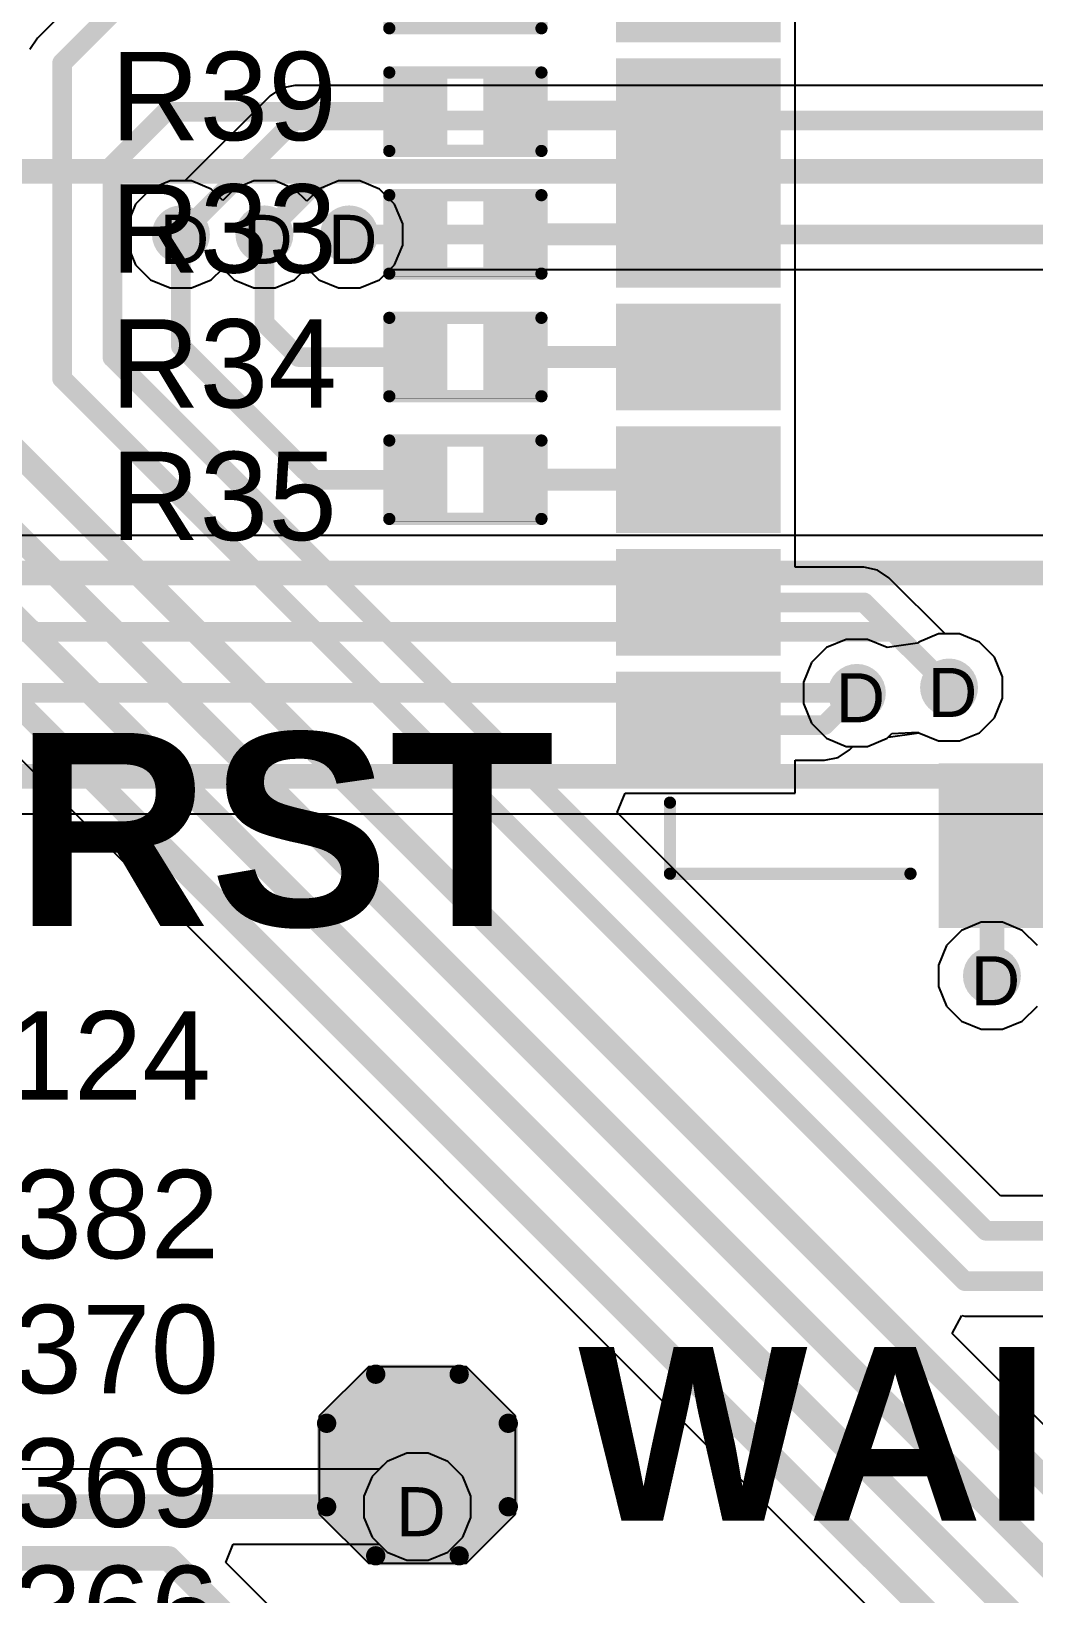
# Model space of a CAD drawing. Header units: inches. Extents: x -11 to 5428, y 0 to 5423.
# Drawn here: x 212.83 to 223.2, y 40.27 to 56.45 of the extents above; entities that cross this region are included whole.
import ezdxf

# ---------------------------------------------------------------- set-up
doc = ezdxf.new("R2010")
doc.units = ezdxf.units.IN
for name, color, linetype in [('Bottom Layer', 5, 'Continuous'), ('Dimension', 6, 'Continuous'), ('Drill Drawing', 1, 'Continuous'), ('GND', 16, 'Continuous'), ('PWR', 76, 'Continuous'), ('Top Layer', 1, 'Continuous'), ('Top Overlay', 2, 'Continuous'), ('Top Paste', 8, 'Continuous'), ('Top Solder', 216, 'Continuous'), ('Via Holes', 16, 'Continuous')]:
    doc.layers.add(name, color=color, linetype=linetype)
doc.styles.add('Arial', font='', dxfattribs={"height": 0.2})
doc.styles.add('Arial_Bold', font='', dxfattribs={"height": 0.2})
doc.styles.get('Arial').set_extended_font_data('Arial')
doc.styles.get('Arial_Bold').set_extended_font_data('Arial', bold=True)

# ---------------------------------------------------------------- blocks, each defined once
blk = doc.blocks.new('T__________362')
at = {"layer": 'Top Layer'}
blk.add_hatch(color=1, dxfattribs=at).paths.add_polyline_path([(0.381, 0.762), (-0.381, 0.762), (-0.762, 0.381), (-0.762, -0.381), (-0.381, -0.762), (0.381, -0.762), (0.762, -0.381), (0.762, 0.381)])
at = {"layer": 'Top Paste'}
blk.add_hatch(color=8, dxfattribs=at).paths.add_polyline_path([(0.381, 0.762), (-0.381, 0.762), (-0.762, 0.381), (-0.762, -0.381), (-0.381, -0.762), (0.381, -0.762), (0.762, -0.381), (0.762, 0.381)])
at = {"layer": 'Top Solder'}
blk.add_hatch(color=216, dxfattribs=at).paths.add_polyline_path([(0.432, 0.864), (-0.432, 0.864), (-0.864, 0.432), (-0.864, -0.432), (-0.432, -0.864), (0.432, -0.864), (0.864, -0.432), (0.864, 0.432)])
at = {"layer": 'Top Overlay'}
for points in [[(-0.94, 0.432, 0.2, 0.2, 0), (-0.432, 0.94, 0.2, 0.2, 0)], [(0.432, 0.94, 0.2, 0.2, 0), (-0.432, 0.94, 0.2, 0.2, 0)], [(0.94, 0.432, 0.2, 0.2, 0), (0.432, 0.94, 0.2, 0.2, 0)], [(-0.94, -0.432, 0.2, 0.2, 0), (-0.94, 0.432, 0.2, 0.2, 0)], [(0.94, -0.432, 0.2, 0.2, 0), (0.94, 0.432, 0.2, 0.2, 0)], [(-0.432, -0.94, 0.2, 0.2, 0), (-0.94, -0.432, 0.2, 0.2, 0)], [(0.432, -0.94, 0.2, 0.2, 0), (0.94, -0.432, 0.2, 0.2, 0)], [(0.432, -0.94, 0.2, 0.2, 0), (-0.432, -0.94, 0.2, 0.2, 0)]]:
    blk.add_lwpolyline(points, format="xyseb", dxfattribs=at)
for points in [[(-0.482, 0.94, 0.1, 0.1, 1), (-0.382, 0.94, 0.1, 0.1, 1)], [(-0.482, 0.94, 0.1, 0.1, 1), (-0.382, 0.94, 0.1, 0.1, 1)], [(0.382, 0.94, 0.1, 0.1, 1), (0.482, 0.94, 0.1, 0.1, 1)], [(0.382, 0.94, 0.1, 0.1, 1), (0.482, 0.94, 0.1, 0.1, 1)], [(-0.99, 0.432, 0.1, 0.1, 1), (-0.89, 0.432, 0.1, 0.1, 1)], [(-0.99, 0.432, 0.1, 0.1, 1), (-0.89, 0.432, 0.1, 0.1, 1)], [(0.89, 0.432, 0.1, 0.1, 1), (0.99, 0.432, 0.1, 0.1, 1)], [(0.89, 0.432, 0.1, 0.1, 1), (0.99, 0.432, 0.1, 0.1, 1)], [(-0.99, -0.432, 0.1, 0.1, 1), (-0.89, -0.432, 0.1, 0.1, 1)], [(-0.99, -0.432, 0.1, 0.1, 1), (-0.89, -0.432, 0.1, 0.1, 1)], [(0.89, -0.432, 0.1, 0.1, 1), (0.99, -0.432, 0.1, 0.1, 1)], [(0.89, -0.432, 0.1, 0.1, 1), (0.99, -0.432, 0.1, 0.1, 1)], [(-0.482, -0.94, 0.1, 0.1, 1), (-0.382, -0.94, 0.1, 0.1, 1)], [(-0.482, -0.94, 0.1, 0.1, 1), (-0.382, -0.94, 0.1, 0.1, 1)], [(0.382, -0.94, 0.1, 0.1, 1), (0.482, -0.94, 0.1, 0.1, 1)], [(0.382, -0.94, 0.1, 0.1, 1), (0.482, -0.94, 0.1, 0.1, 1)]]:
    blk.add_lwpolyline(points, format="xyseb", close=True, dxfattribs=at)
blk = doc.blocks.new('R___0402_618')
at = {"layer": 'Top Layer'}
for points in [[(-0.699, -0.317), (-0.699, 0.318), (-0.241, 0.318), (-0.241, -0.317)], [(0.241, -0.317), (0.241, 0.318), (0.698, 0.318), (0.698, -0.317)]]:
    blk.add_hatch(color=1, dxfattribs=at).paths.add_polyline_path(points)
at = {"layer": 'Top Paste'}
for points in [[(-0.699, -0.317), (-0.699, 0.318), (-0.241, 0.318), (-0.241, -0.317)], [(0.241, -0.317), (0.241, 0.318), (0.698, 0.318), (0.698, -0.317)]]:
    blk.add_hatch(color=8, dxfattribs=at).paths.add_polyline_path(points)
at = {"layer": 'Top Solder'}
for points in [[(-0.754, -0.372), (-0.754, 0.373), (-0.186, 0.373), (-0.186, -0.372)], [(0.186, -0.372), (0.186, 0.373), (0.753, 0.373), (0.753, -0.372)]]:
    blk.add_hatch(color=216, dxfattribs=at).paths.add_polyline_path(points)
at = {"layer": 'Top Overlay'}
for points in [[(-0.787, -0.406, 0.127, 0.127, 0), (-0.787, 0.406, 0.127, 0.127, 0)], [(-0.787, 0.406, 0.127, 0.127, 0), (0.787, 0.406, 0.127, 0.127, 0)], [(0.787, -0.406, 0.127, 0.127, 0), (0.787, 0.406, 0.127, 0.127, 0)], [(-0.787, -0.406, 0.127, 0.127, 0), (0.787, -0.406, 0.127, 0.127, 0)], [(-0.813, -0.432, 0.00323, 0.00323, 0), (0.813, -0.432, 0.00323, 0.00323, 0)]]:
    blk.add_lwpolyline(points, format="xyseb", dxfattribs=at)
for points in [[(-0.819, 0.406, 0.0635, 0.0635, 1), (-0.756, 0.406, 0.0635, 0.0635, 1)], [(-0.819, 0.406, 0.0635, 0.0635, 1), (-0.756, 0.406, 0.0635, 0.0635, 1)], [(0.756, 0.406, 0.0635, 0.0635, 1), (0.819, 0.406, 0.0635, 0.0635, 1)], [(0.756, 0.406, 0.0635, 0.0635, 1), (0.819, 0.406, 0.0635, 0.0635, 1)], [(-0.819, -0.406, 0.0635, 0.0635, 1), (-0.756, -0.406, 0.0635, 0.0635, 1)], [(-0.819, -0.406, 0.0635, 0.0635, 1), (-0.756, -0.406, 0.0635, 0.0635, 1)], [(-0.814, -0.432, 0.00161, 0.00161, 1), (-0.812, -0.432, 0.00161, 0.00161, 1)], [(0.756, -0.406, 0.0635, 0.0635, 1), (0.819, -0.406, 0.0635, 0.0635, 1)], [(0.756, -0.406, 0.0635, 0.0635, 1), (0.819, -0.406, 0.0635, 0.0635, 1)], [(0.812, -0.432, 0.00161, 0.00161, 1), (0.814, -0.432, 0.00161, 0.00161, 1)]]:
    blk.add_lwpolyline(points, format="xyseb", close=True, dxfattribs=at)
blk = doc.blocks.new('R___0402_619')
at = {"layer": 'Top Layer'}
for points in [[(-0.699, -0.317), (-0.699, 0.318), (-0.241, 0.318), (-0.241, -0.317)], [(0.241, -0.317), (0.241, 0.318), (0.698, 0.318), (0.698, -0.317)]]:
    blk.add_hatch(color=1, dxfattribs=at).paths.add_polyline_path(points)
at = {"layer": 'Top Paste'}
for points in [[(-0.699, -0.317), (-0.699, 0.318), (-0.241, 0.318), (-0.241, -0.317)], [(0.241, -0.317), (0.241, 0.318), (0.698, 0.318), (0.698, -0.317)]]:
    blk.add_hatch(color=8, dxfattribs=at).paths.add_polyline_path(points)
at = {"layer": 'Top Solder'}
for points in [[(-0.754, -0.372), (-0.754, 0.373), (-0.186, 0.373), (-0.186, -0.372)], [(0.186, -0.372), (0.186, 0.373), (0.753, 0.373), (0.753, -0.372)]]:
    blk.add_hatch(color=216, dxfattribs=at).paths.add_polyline_path(points)
at = {"layer": 'Top Overlay'}
for points in [[(-0.787, -0.406, 0.127, 0.127, 0), (-0.787, 0.406, 0.127, 0.127, 0)], [(-0.787, 0.406, 0.127, 0.127, 0), (0.787, 0.406, 0.127, 0.127, 0)], [(0.787, -0.406, 0.127, 0.127, 0), (0.787, 0.406, 0.127, 0.127, 0)], [(-0.787, -0.406, 0.127, 0.127, 0), (0.787, -0.406, 0.127, 0.127, 0)], [(-0.813, -0.432, 0.00323, 0.00323, 0), (0.813, -0.432, 0.00323, 0.00323, 0)]]:
    blk.add_lwpolyline(points, format="xyseb", dxfattribs=at)
for points in [[(-0.819, 0.406, 0.0635, 0.0635, 1), (-0.756, 0.406, 0.0635, 0.0635, 1)], [(-0.819, 0.406, 0.0635, 0.0635, 1), (-0.756, 0.406, 0.0635, 0.0635, 1)], [(0.756, 0.406, 0.0635, 0.0635, 1), (0.819, 0.406, 0.0635, 0.0635, 1)], [(0.756, 0.406, 0.0635, 0.0635, 1), (0.819, 0.406, 0.0635, 0.0635, 1)], [(-0.819, -0.406, 0.0635, 0.0635, 1), (-0.756, -0.406, 0.0635, 0.0635, 1)], [(-0.819, -0.406, 0.0635, 0.0635, 1), (-0.756, -0.406, 0.0635, 0.0635, 1)], [(-0.814, -0.432, 0.00161, 0.00161, 1), (-0.812, -0.432, 0.00161, 0.00161, 1)], [(0.756, -0.406, 0.0635, 0.0635, 1), (0.819, -0.406, 0.0635, 0.0635, 1)], [(0.756, -0.406, 0.0635, 0.0635, 1), (0.819, -0.406, 0.0635, 0.0635, 1)], [(0.812, -0.432, 0.00161, 0.00161, 1), (0.814, -0.432, 0.00161, 0.00161, 1)]]:
    blk.add_lwpolyline(points, format="xyseb", close=True, dxfattribs=at)
blk = doc.blocks.new('R___0402_620')
at = {"layer": 'Top Layer'}
for points in [[(-0.699, -0.317), (-0.699, 0.318), (-0.241, 0.318), (-0.241, -0.317)], [(0.241, -0.317), (0.241, 0.318), (0.698, 0.318), (0.698, -0.317)]]:
    blk.add_hatch(color=1, dxfattribs=at).paths.add_polyline_path(points)
at = {"layer": 'Top Paste'}
for points in [[(-0.699, -0.317), (-0.699, 0.318), (-0.241, 0.318), (-0.241, -0.317)], [(0.241, -0.317), (0.241, 0.318), (0.698, 0.318), (0.698, -0.317)]]:
    blk.add_hatch(color=8, dxfattribs=at).paths.add_polyline_path(points)
at = {"layer": 'Top Solder'}
for points in [[(-0.754, -0.372), (-0.754, 0.373), (-0.186, 0.373), (-0.186, -0.372)], [(0.186, -0.372), (0.186, 0.373), (0.753, 0.373), (0.753, -0.372)]]:
    blk.add_hatch(color=216, dxfattribs=at).paths.add_polyline_path(points)
at = {"layer": 'Top Overlay'}
for points in [[(-0.787, -0.406, 0.127, 0.127, 0), (-0.787, 0.406, 0.127, 0.127, 0)], [(-0.787, 0.406, 0.127, 0.127, 0), (0.787, 0.406, 0.127, 0.127, 0)], [(0.787, -0.406, 0.127, 0.127, 0), (0.787, 0.406, 0.127, 0.127, 0)], [(-0.787, -0.406, 0.127, 0.127, 0), (0.787, -0.406, 0.127, 0.127, 0)], [(-0.813, -0.432, 0.00323, 0.00323, 0), (0.813, -0.432, 0.00323, 0.00323, 0)]]:
    blk.add_lwpolyline(points, format="xyseb", dxfattribs=at)
for points in [[(-0.819, 0.406, 0.0635, 0.0635, 1), (-0.756, 0.406, 0.0635, 0.0635, 1)], [(-0.819, 0.406, 0.0635, 0.0635, 1), (-0.756, 0.406, 0.0635, 0.0635, 1)], [(0.756, 0.406, 0.0635, 0.0635, 1), (0.819, 0.406, 0.0635, 0.0635, 1)], [(0.756, 0.406, 0.0635, 0.0635, 1), (0.819, 0.406, 0.0635, 0.0635, 1)], [(-0.819, -0.406, 0.0635, 0.0635, 1), (-0.756, -0.406, 0.0635, 0.0635, 1)], [(-0.819, -0.406, 0.0635, 0.0635, 1), (-0.756, -0.406, 0.0635, 0.0635, 1)], [(-0.814, -0.432, 0.00161, 0.00161, 1), (-0.812, -0.432, 0.00161, 0.00161, 1)], [(0.756, -0.406, 0.0635, 0.0635, 1), (0.819, -0.406, 0.0635, 0.0635, 1)], [(0.756, -0.406, 0.0635, 0.0635, 1), (0.819, -0.406, 0.0635, 0.0635, 1)], [(0.812, -0.432, 0.00161, 0.00161, 1), (0.814, -0.432, 0.00161, 0.00161, 1)]]:
    blk.add_lwpolyline(points, format="xyseb", close=True, dxfattribs=at)
blk = doc.blocks.new('ESP32_WROOM_32UE_N16_640')
at = {"layer": 'Top Layer'}
for points in [[(-9.5, 0.44), (-8, 0.44), (-8, -0.46), (-9.5, -0.46)], [(-9.5, -0.83), (-8, -0.83), (-8, -1.73), (-9.5, -1.73)], [(-9.5, -2.1), (-8, -2.1), (-8, -3), (-9.5, -3)], [(-9.5, -3.37), (-8, -3.37), (-8, -4.27), (-9.5, -4.27)], [(-9.5, -4.64), (-8, -4.64), (-8, -5.54), (-9.5, -5.54)], [(-9.5, -5.91), (-8, -5.91), (-8, -6.81), (-9.5, -6.81)], [(-9.5, -7.18), (-8, -7.18), (-8, -8.08), (-9.5, -8.08)], [(-6.16, -9.63), (-6.16, -8.13), (-5.26, -8.13), (-5.26, -9.63)]]:
    blk.add_hatch(color=1, dxfattribs=at).paths.add_polyline_path(points)
at = {"layer": 'Top Paste'}
for points in [[(-9.5, 0.44), (-8, 0.44), (-8, -0.46), (-9.5, -0.46)], [(-9.5, -0.83), (-8, -0.83), (-8, -1.73), (-9.5, -1.73)], [(-9.5, -2.1), (-8, -2.1), (-8, -3), (-9.5, -3)], [(-9.5, -3.37), (-8, -3.37), (-8, -4.27), (-9.5, -4.27)], [(-9.5, -4.64), (-8, -4.64), (-8, -5.54), (-9.5, -5.54)], [(-9.5, -5.91), (-8, -5.91), (-8, -6.81), (-9.5, -6.81)], [(-9.5, -7.18), (-8, -7.18), (-8, -8.08), (-9.5, -8.08)], [(-6.16, -9.63), (-6.16, -8.13), (-5.26, -8.13), (-5.26, -9.63)]]:
    blk.add_hatch(color=8, dxfattribs=at).paths.add_polyline_path(points)
at = {"layer": 'Top Solder'}
for points in [[(-9.602, 0.542), (-7.898, 0.542), (-7.898, -0.562), (-9.602, -0.562)], [(-9.602, -0.728), (-7.898, -0.728), (-7.898, -1.832), (-9.602, -1.832)], [(-9.602, -1.998), (-7.898, -1.998), (-7.898, -3.102), (-9.602, -3.102)], [(-9.602, -3.268), (-7.898, -3.268), (-7.898, -4.372), (-9.602, -4.372)], [(-9.602, -4.538), (-7.898, -4.538), (-7.898, -5.642), (-9.602, -5.642)], [(-9.602, -5.808), (-7.898, -5.808), (-7.898, -6.912), (-9.602, -6.912)], [(-9.602, -7.078), (-7.898, -7.078), (-7.898, -8.182), (-9.602, -8.182)], [(-6.262, -9.732), (-6.262, -8.028), (-5.158, -8.028), (-5.158, -9.732)]]:
    blk.add_hatch(color=216, dxfattribs=at).paths.add_polyline_path(points)
at = {"layer": 'Top Overlay'}
for points in [[(-9.042, -9.169, 0.127, 0.127, 0), (-9.042, -8.433, 0.127, 0.127, 0)], [(-9.042, -9.169, 0.127, 0.127, 0), (-6.553, -9.169, 0.127, 0.127, 0)]]:
    blk.add_lwpolyline(points, format="xyseb", dxfattribs=at)
for points in [[(-9.074, -8.433, 0.0635, 0.0635, 1), (-9.011, -8.433, 0.0635, 0.0635, 1)], [(-9.074, -9.169, 0.0635, 0.0635, 1), (-9.011, -9.169, 0.0635, 0.0635, 1)], [(-9.074, -9.169, 0.0635, 0.0635, 1), (-9.011, -9.169, 0.0635, 0.0635, 1)], [(-6.585, -9.169, 0.0635, 0.0635, 1), (-6.521, -9.169, 0.0635, 0.0635, 1)]]:
    blk.add_lwpolyline(points, format="xyseb", close=True, dxfattribs=at)
blk = doc.blocks.new('R___0402_738')
at = {"layer": 'Top Layer'}
for points in [[(-0.698, -0.318), (-0.698, 0.317), (-0.241, 0.317), (-0.241, -0.318)], [(0.241, -0.318), (0.241, 0.317), (0.699, 0.317), (0.699, -0.318)]]:
    blk.add_hatch(color=1, dxfattribs=at).paths.add_polyline_path(points)
at = {"layer": 'Top Paste'}
for points in [[(-0.698, -0.318), (-0.698, 0.317), (-0.241, 0.317), (-0.241, -0.318)], [(0.241, -0.318), (0.241, 0.317), (0.699, 0.317), (0.699, -0.318)]]:
    blk.add_hatch(color=8, dxfattribs=at).paths.add_polyline_path(points)
at = {"layer": 'Top Solder'}
for points in [[(-0.753, -0.373), (-0.753, 0.372), (-0.186, 0.372), (-0.186, -0.373)], [(0.186, -0.373), (0.186, 0.372), (0.754, 0.372), (0.754, -0.373)]]:
    blk.add_hatch(color=216, dxfattribs=at).paths.add_polyline_path(points)
at = {"layer": 'Top Overlay'}
for points in [[(0.787, 0.406, 0.127, 0.127, 0), (-0.787, 0.406, 0.127, 0.127, 0)], [(-0.787, 0.406, 0.127, 0.127, 0), (-0.787, -0.406, 0.127, 0.127, 0)], [(0.787, 0.406, 0.127, 0.127, 0), (0.787, -0.406, 0.127, 0.127, 0)], [(0.787, -0.406, 0.127, 0.127, 0), (-0.787, -0.406, 0.127, 0.127, 0)], [(0.813, -0.432, 0.00323, 0.00323, 0), (-0.813, -0.432, 0.00323, 0.00323, 0)]]:
    blk.add_lwpolyline(points, format="xyseb", dxfattribs=at)
for points in [[(-0.819, 0.406, 0.0635, 0.0635, 1), (-0.756, 0.406, 0.0635, 0.0635, 1)], [(-0.819, 0.406, 0.0635, 0.0635, 1), (-0.756, 0.406, 0.0635, 0.0635, 1)], [(0.756, 0.406, 0.0635, 0.0635, 1), (0.819, 0.406, 0.0635, 0.0635, 1)], [(0.756, 0.406, 0.0635, 0.0635, 1), (0.819, 0.406, 0.0635, 0.0635, 1)], [(-0.819, -0.406, 0.0635, 0.0635, 1), (-0.756, -0.406, 0.0635, 0.0635, 1)], [(-0.819, -0.406, 0.0635, 0.0635, 1), (-0.756, -0.406, 0.0635, 0.0635, 1)], [(-0.814, -0.432, 0.00161, 0.00161, 1), (-0.812, -0.432, 0.00161, 0.00161, 1)], [(0.756, -0.406, 0.0635, 0.0635, 1), (0.819, -0.406, 0.0635, 0.0635, 1)], [(0.756, -0.406, 0.0635, 0.0635, 1), (0.819, -0.406, 0.0635, 0.0635, 1)], [(0.812, -0.432, 0.00161, 0.00161, 1), (0.814, -0.432, 0.00161, 0.00161, 1)]]:
    blk.add_lwpolyline(points, format="xyseb", close=True, dxfattribs=at)
blk = doc.blocks.new('R___0402_739')
at = {"layer": 'Top Layer'}
for points in [[(-0.698, -0.318), (-0.698, 0.317), (-0.241, 0.317), (-0.241, -0.318)], [(0.241, -0.318), (0.241, 0.317), (0.699, 0.317), (0.699, -0.318)]]:
    blk.add_hatch(color=1, dxfattribs=at).paths.add_polyline_path(points)
at = {"layer": 'Top Paste'}
for points in [[(-0.698, -0.318), (-0.698, 0.317), (-0.241, 0.317), (-0.241, -0.318)], [(0.241, -0.318), (0.241, 0.317), (0.699, 0.317), (0.699, -0.318)]]:
    blk.add_hatch(color=8, dxfattribs=at).paths.add_polyline_path(points)
at = {"layer": 'Top Solder'}
for points in [[(-0.753, -0.373), (-0.753, 0.372), (-0.186, 0.372), (-0.186, -0.373)], [(0.186, -0.373), (0.186, 0.372), (0.754, 0.372), (0.754, -0.373)]]:
    blk.add_hatch(color=216, dxfattribs=at).paths.add_polyline_path(points)
at = {"layer": 'Top Overlay'}
for points in [[(0.787, 0.406, 0.127, 0.127, 0), (-0.787, 0.406, 0.127, 0.127, 0)], [(-0.787, 0.406, 0.127, 0.127, 0), (-0.787, -0.406, 0.127, 0.127, 0)], [(0.787, 0.406, 0.127, 0.127, 0), (0.787, -0.406, 0.127, 0.127, 0)], [(0.787, -0.406, 0.127, 0.127, 0), (-0.787, -0.406, 0.127, 0.127, 0)], [(0.813, -0.432, 0.00323, 0.00323, 0), (-0.813, -0.432, 0.00323, 0.00323, 0)]]:
    blk.add_lwpolyline(points, format="xyseb", dxfattribs=at)
for points in [[(-0.819, 0.406, 0.0635, 0.0635, 1), (-0.756, 0.406, 0.0635, 0.0635, 1)], [(-0.819, 0.406, 0.0635, 0.0635, 1), (-0.756, 0.406, 0.0635, 0.0635, 1)], [(0.756, 0.406, 0.0635, 0.0635, 1), (0.819, 0.406, 0.0635, 0.0635, 1)], [(0.756, 0.406, 0.0635, 0.0635, 1), (0.819, 0.406, 0.0635, 0.0635, 1)], [(-0.819, -0.406, 0.0635, 0.0635, 1), (-0.756, -0.406, 0.0635, 0.0635, 1)], [(-0.819, -0.406, 0.0635, 0.0635, 1), (-0.756, -0.406, 0.0635, 0.0635, 1)], [(-0.814, -0.432, 0.00161, 0.00161, 1), (-0.812, -0.432, 0.00161, 0.00161, 1)], [(0.756, -0.406, 0.0635, 0.0635, 1), (0.819, -0.406, 0.0635, 0.0635, 1)], [(0.756, -0.406, 0.0635, 0.0635, 1), (0.819, -0.406, 0.0635, 0.0635, 1)], [(0.812, -0.432, 0.00161, 0.00161, 1), (0.814, -0.432, 0.00161, 0.00161, 1)]]:
    blk.add_lwpolyline(points, format="xyseb", close=True, dxfattribs=at)

msp = doc.modelspace()

# ---------------------------------------------------------------- hatches: boundary and pattern name
at = {"layer": 'Bottom Layer'}
h = msp.add_hatch(color=5, dxfattribs=at)
edge = h.paths.add_edge_path()
edge.add_arc((214.376, 54.348), 0.3, 0, 360)
h = msp.add_hatch(color=5, dxfattribs=at)
edge = h.paths.add_edge_path()
edge.add_arc((215.24, 54.348), 0.3, 0, 360)
h = msp.add_hatch(color=5, dxfattribs=at)
edge = h.paths.add_edge_path()
edge.add_arc((216.117, 54.348), 0.3, 0, 360)
h = msp.add_hatch(color=5, dxfattribs=at)
edge = h.paths.add_edge_path()
edge.add_arc((221.372, 49.601), 0.3, 0, 360)
h = msp.add_hatch(color=5, dxfattribs=at)
edge = h.paths.add_edge_path()
edge.add_arc((222.326, 49.657), 0.3, 0, 360)
h = msp.add_hatch(color=5, dxfattribs=at)
edge = h.paths.add_edge_path()
edge.add_arc((222.77, 46.672), 0.3, 0, 360)
h = msp.add_hatch(color=5, dxfattribs=at)
edge = h.paths.add_edge_path()
edge.add_arc((216.824, 41.175), 0.3, 0, 360)
at = {"layer": 'GND'}
h = msp.add_hatch(color=16, dxfattribs=at)
edge = h.paths.add_edge_path()
edge.add_arc((214.376, 54.348), 0.3, 0, 360)
h = msp.add_hatch(color=16, dxfattribs=at)
edge = h.paths.add_edge_path()
edge.add_arc((215.24, 54.348), 0.3, 0, 360)
h = msp.add_hatch(color=16, dxfattribs=at)
edge = h.paths.add_edge_path()
edge.add_arc((216.117, 54.348), 0.3, 0, 360)
h = msp.add_hatch(color=16, dxfattribs=at)
edge = h.paths.add_edge_path()
edge.add_arc((221.372, 49.601), 0.3, 0, 360)
h = msp.add_hatch(color=16, dxfattribs=at)
edge = h.paths.add_edge_path()
edge.add_arc((222.326, 49.657), 0.3, 0, 360)
h = msp.add_hatch(color=16, dxfattribs=at)
edge = h.paths.add_edge_path()
edge.add_arc((222.77, 46.672), 0.3, 0, 360)
h = msp.add_hatch(color=16, dxfattribs=at)
edge = h.paths.add_edge_path()
edge.add_arc((216.824, 41.175), 0.3, 0, 360)
at = {"layer": 'PWR'}
h = msp.add_hatch(color=76, dxfattribs=at)
edge = h.paths.add_edge_path()
edge.add_arc((214.376, 54.348), 0.3, 0, 360)
h = msp.add_hatch(color=76, dxfattribs=at)
edge = h.paths.add_edge_path()
edge.add_arc((215.24, 54.348), 0.3, 0, 360)
h = msp.add_hatch(color=76, dxfattribs=at)
edge = h.paths.add_edge_path()
edge.add_arc((216.117, 54.348), 0.3, 0, 360)
h = msp.add_hatch(color=76, dxfattribs=at)
edge = h.paths.add_edge_path()
edge.add_arc((221.372, 49.601), 0.3, 0, 360)
h = msp.add_hatch(color=76, dxfattribs=at)
edge = h.paths.add_edge_path()
edge.add_arc((222.326, 49.657), 0.3, 0, 360)
h = msp.add_hatch(color=76, dxfattribs=at)
edge = h.paths.add_edge_path()
edge.add_arc((222.77, 46.672), 0.3, 0, 360)
h = msp.add_hatch(color=76, dxfattribs=at)
edge = h.paths.add_edge_path()
edge.add_arc((216.824, 41.175), 0.3, 0, 360)
at = {"layer": 'Top Layer'}
h = msp.add_hatch(color=1, dxfattribs=at)
edge = h.paths.add_edge_path()
edge.add_arc((214.376, 54.348), 0.3, 0, 360)
h = msp.add_hatch(color=1, dxfattribs=at)
edge = h.paths.add_edge_path()
edge.add_arc((215.24, 54.348), 0.3, 0, 360)
h = msp.add_hatch(color=1, dxfattribs=at)
edge = h.paths.add_edge_path()
edge.add_arc((216.117, 54.348), 0.3, 0, 360)
h = msp.add_hatch(color=1, dxfattribs=at)
edge = h.paths.add_edge_path()
edge.add_arc((221.372, 49.601), 0.3, 0, 360)
h = msp.add_hatch(color=1, dxfattribs=at)
edge = h.paths.add_edge_path()
edge.add_arc((222.326, 49.657), 0.3, 0, 360)
h = msp.add_hatch(color=1, dxfattribs=at)
edge = h.paths.add_edge_path()
edge.add_arc((222.77, 46.672), 0.3, 0, 360)
h = msp.add_hatch(color=1, dxfattribs=at)
edge = h.paths.add_edge_path()
edge.add_arc((216.824, 41.175), 0.3, 0, 360)
at = {"layer": 'Via Holes'}
h = msp.add_hatch(color=7, dxfattribs=at)
edge = h.paths.add_edge_path()
edge.add_arc((214.376, 54.348), 0.15, 0, 360)
h = msp.add_hatch(color=7, dxfattribs=at)
edge = h.paths.add_edge_path()
edge.add_arc((215.24, 54.348), 0.15, 0, 360)
h = msp.add_hatch(color=7, dxfattribs=at)
edge = h.paths.add_edge_path()
edge.add_arc((216.117, 54.348), 0.15, 0, 360)
h = msp.add_hatch(color=7, dxfattribs=at)
edge = h.paths.add_edge_path()
edge.add_arc((221.372, 49.601), 0.15, 0, 360)
h = msp.add_hatch(color=7, dxfattribs=at)
edge = h.paths.add_edge_path()
edge.add_arc((222.326, 49.657), 0.15, 0, 360)
h = msp.add_hatch(color=7, dxfattribs=at)
edge = h.paths.add_edge_path()
edge.add_arc((222.77, 46.672), 0.15, 0, 360)
h = msp.add_hatch(color=7, dxfattribs=at)
edge = h.paths.add_edge_path()
edge.add_arc((216.824, 41.175), 0.15, 0, 360)

# ---------------------------------------------------------------- linework, layer by layer
at = {"layer": 'Bottom Layer'}
for p, q in [((215.417, 55.863), (215.3, 55.784)), ((215.556, 55.891), (215.417, 55.863)), ((236.499, 55.891), (215.556, 55.891)), ((215.556, 55.891), (215.556, 55.891)), ((215.3, 55.784), (214.417, 54.902)), ((215.3, 55.784), (215.3, 55.784)), ((214.266, 54.902), (214.062, 54.818)), ((214.417, 54.902), (214.266, 54.902)), ((214.062, 54.818), (213.906, 54.662)), ((213.906, 54.662), (213.822, 54.458)), ((213.822, 54.458), (213.822, 54.238)), ((213.822, 54.238), (213.906, 54.034)), ((213.906, 54.034), (214.062, 53.878)), ((214.062, 53.878), (214.266, 53.794)), ((214.486, 53.794), (214.69, 53.878)), ((214.69, 53.878), (214.808, 53.996)), ((214.808, 53.996), (214.926, 53.878)), ((214.926, 53.878), (215.129, 53.794)), ((215.35, 53.794), (215.553, 53.878)), ((215.553, 53.878), (215.678, 54.003)), ((215.678, 54.003), (215.803, 53.878)), ((215.803, 53.878), (216.007, 53.794)), ((216.227, 53.794), (216.431, 53.878)), ((216.431, 53.878), (216.538, 53.985)), ((216.538, 53.985), (236.353, 53.985)), ((214.266, 53.794), (214.486, 53.794)), ((215.129, 53.794), (215.35, 53.794)), ((216.007, 53.794), (216.227, 53.794)), ((233.864, 51.231), (202.546, 51.231)), ((209.748, 48.349), (233.223, 48.349)), ((216.51, 41.645), (216.429, 41.564)), ((216.714, 41.729), (216.51, 41.645)), ((216.934, 41.729), (216.714, 41.729)), ((217.138, 41.645), (216.934, 41.729)), ((217.293, 41.489), (217.138, 41.645)), ((216.429, 41.564), (211.386, 41.564)), ((217.378, 41.285), (217.293, 41.489)), ((217.378, 41.065), (217.378, 41.285)), ((217.293, 40.861), (217.378, 41.065)), ((214.839, 40.599), (214.917, 40.787)), ((214.917, 40.787), (216.429, 40.787)), ((216.429, 40.787), (216.51, 40.705)), ((217.138, 40.705), (217.293, 40.861)), ((216.51, 40.705), (216.714, 40.621)), ((216.714, 40.621), (216.934, 40.621)), ((216.934, 40.621), (217.138, 40.705)), ((215.413, 40.026), (214.839, 40.599))]:
    msp.add_line(p, q, dxfattribs=at)
for points in [[(214.376, 54.348, 0.203, 0.203, 0), (215.556, 55.528, 0.203, 0.203, 0)], [(215.556, 55.528, 0.203, 0.203, 0), (236.649, 55.528, 0.203, 0.203, 0)], [(215.24, 54.348, 0.203, 0.203, 0), (215.876, 54.984, 0.203, 0.203, 0)], [(215.876, 54.984, 0.203, 0.203, 0), (236.833, 54.984, 0.203, 0.203, 0)], [(216.117, 54.348, 0.203, 0.203, 0), (236.864, 54.348, 0.203, 0.203, 0)], [(198.86, 50.843, 0.254, 0.254, 0), (234.025, 50.843, 0.254, 0.254, 0)], [(198.103, 50.234, 0.203, 0.203, 0), (221.75, 50.234, 0.203, 0.203, 0)], [(221.75, 50.234, 0.203, 0.203, 0), (222.326, 49.657, 0.203, 0.203, 0)], [(197.894, 49.601, 0.203, 0.203, 0), (221.372, 49.601, 0.203, 0.203, 0)], [(197.183, 48.738, 0.254, 0.254, 0), (233.223, 48.738, 0.254, 0.254, 0)], [(211.225, 41.175, 0.254, 0.254, 0), (216.824, 41.175, 0.254, 0.254, 0)], [(210.952, 40.64, 0.254, 0.254, 0), (214.249, 40.64, 0.254, 0.254, 0)], [(214.249, 40.64, 0.254, 0.254, 0), (215.138, 39.751, 0.254, 0.254, 0)]]:
    msp.add_lwpolyline(points, format="xyseb", dxfattribs=at)
for points in [[(215.505, 55.528, 0.102, 0.102, 1), (215.607, 55.528, 0.102, 0.102, 1)], [(215.505, 55.528, 0.102, 0.102, 1), (215.607, 55.528, 0.102, 0.102, 1)], [(215.825, 54.984, 0.102, 0.102, 1), (215.927, 54.984, 0.102, 0.102, 1)], [(215.825, 54.984, 0.102, 0.102, 1), (215.927, 54.984, 0.102, 0.102, 1)], [(214.325, 54.348, 0.102, 0.102, 1), (214.427, 54.348, 0.102, 0.102, 1)], [(215.189, 54.348, 0.102, 0.102, 1), (215.29, 54.348, 0.102, 0.102, 1)], [(216.066, 54.348, 0.102, 0.102, 1), (216.168, 54.348, 0.102, 0.102, 1)], [(221.699, 50.234, 0.102, 0.102, 1), (221.8, 50.234, 0.102, 0.102, 1)], [(221.699, 50.234, 0.102, 0.102, 1), (221.8, 50.234, 0.102, 0.102, 1)], [(221.321, 49.601, 0.102, 0.102, 1), (221.422, 49.601, 0.102, 0.102, 1)], [(222.275, 49.657, 0.102, 0.102, 1), (222.377, 49.657, 0.102, 0.102, 1)], [(216.76, 41.175, 0.127, 0.127, 1), (216.887, 41.175, 0.127, 0.127, 1)], [(214.186, 40.64, 0.127, 0.127, 1), (214.313, 40.64, 0.127, 0.127, 1)], [(214.186, 40.64, 0.127, 0.127, 1), (214.313, 40.64, 0.127, 0.127, 1)]]:
    msp.add_lwpolyline(points, format="xyseb", close=True, dxfattribs=at)
at = {"layer": 'Dimension'}
msp.add_lwpolyline([(0, 55, 0.254, 0.254, 0), (344, 55, 0.254, 0.254, 0)], format="xyseb", dxfattribs=at)
at = {"layer": 'GND'}
for p, q in [((214.266, 54.902), (214.062, 54.818)), ((214.486, 54.902), (214.266, 54.902)), ((214.69, 54.818), (214.486, 54.902)), ((215.129, 54.902), (214.926, 54.818)), ((215.35, 54.902), (215.129, 54.902)), ((215.553, 54.818), (215.35, 54.902)), ((216.007, 54.902), (215.803, 54.818)), ((216.227, 54.902), (216.007, 54.902)), ((216.431, 54.818), (216.227, 54.902)), ((214.062, 54.818), (213.906, 54.662)), ((214.808, 54.7), (214.69, 54.818)), ((214.926, 54.818), (214.808, 54.7)), ((215.678, 54.693), (215.553, 54.818)), ((215.803, 54.818), (215.678, 54.693)), ((216.587, 54.662), (216.431, 54.818)), ((213.906, 54.662), (213.822, 54.458)), ((216.671, 54.458), (216.587, 54.662)), ((213.822, 54.458), (213.822, 54.238)), ((216.671, 54.238), (216.671, 54.458)), ((213.822, 54.238), (213.906, 54.034)), ((216.587, 54.034), (216.671, 54.238)), ((213.906, 54.034), (214.062, 53.878)), ((216.431, 53.878), (216.587, 54.034)), ((214.062, 53.878), (214.266, 53.794)), ((214.486, 53.794), (214.69, 53.878)), ((214.69, 53.878), (214.808, 53.996)), ((214.808, 53.996), (214.926, 53.878)), ((214.926, 53.878), (215.129, 53.794)), ((215.35, 53.794), (215.553, 53.878)), ((215.553, 53.878), (215.678, 54.003)), ((215.678, 54.003), (215.803, 53.878)), ((215.803, 53.878), (216.007, 53.794)), ((216.227, 53.794), (216.431, 53.878)), ((214.266, 53.794), (214.486, 53.794)), ((215.129, 53.794), (215.35, 53.794)), ((216.007, 53.794), (216.227, 53.794)), ((221.261, 50.155), (221.058, 50.071)), ((221.482, 50.155), (221.261, 50.155)), ((221.685, 50.071), (221.482, 50.155)), ((222.216, 50.211), (222.012, 50.127)), ((222.436, 50.211), (222.216, 50.211)), ((222.64, 50.127), (222.436, 50.211)), ((221.058, 50.071), (220.902, 49.915)), ((222.001, 50.115), (221.685, 50.071)), ((222.012, 50.127), (222.001, 50.115)), ((222.796, 49.971), (222.64, 50.127)), ((220.902, 49.915), (220.818, 49.712)), ((222.88, 49.767), (222.796, 49.971)), ((220.818, 49.712), (220.818, 49.491)), ((222.88, 49.547), (222.88, 49.767)), ((222.796, 49.343), (222.88, 49.547)), ((220.818, 49.491), (220.902, 49.288)), ((222.64, 49.187), (222.796, 49.343)), ((220.902, 49.288), (221.058, 49.132)), ((221.697, 49.143), (222.012, 49.187)), ((222.012, 49.187), (222.216, 49.103)), ((222.436, 49.103), (222.64, 49.187)), ((221.058, 49.132), (221.261, 49.047)), ((221.261, 49.047), (221.482, 49.047)), ((221.482, 49.047), (221.685, 49.132)), ((221.685, 49.132), (221.697, 49.143)), ((222.216, 49.103), (222.436, 49.103)), ((216.51, 41.645), (216.354, 41.489)), ((216.714, 41.729), (216.51, 41.645)), ((216.934, 41.729), (216.714, 41.729)), ((217.138, 41.645), (216.934, 41.729)), ((217.293, 41.489), (217.138, 41.645)), ((216.354, 41.489), (216.27, 41.285)), ((217.378, 41.285), (217.293, 41.489)), ((216.27, 41.285), (216.27, 41.065)), ((217.378, 41.065), (217.378, 41.285)), ((216.27, 41.065), (216.354, 40.861)), ((217.293, 40.861), (217.378, 41.065)), ((216.354, 40.861), (216.51, 40.705)), ((217.138, 40.705), (217.293, 40.861)), ((216.51, 40.705), (216.714, 40.621)), ((216.714, 40.621), (216.934, 40.621)), ((216.934, 40.621), (217.138, 40.705))]:
    msp.add_line(p, q, dxfattribs=at)
at = {"layer": 'PWR'}
for p, q in [((214.266, 54.902), (214.062, 54.818)), ((214.486, 54.902), (214.266, 54.902)), ((214.69, 54.818), (214.486, 54.902)), ((215.129, 54.902), (214.926, 54.818)), ((215.35, 54.902), (215.129, 54.902)), ((215.553, 54.818), (215.35, 54.902)), ((216.007, 54.902), (215.803, 54.818)), ((216.227, 54.902), (216.007, 54.902)), ((216.431, 54.818), (216.227, 54.902)), ((214.062, 54.818), (213.906, 54.662)), ((214.808, 54.7), (214.69, 54.818)), ((214.926, 54.818), (214.808, 54.7)), ((215.678, 54.693), (215.553, 54.818)), ((215.803, 54.818), (215.678, 54.693)), ((216.587, 54.662), (216.431, 54.818)), ((213.906, 54.662), (213.822, 54.458)), ((216.671, 54.458), (216.587, 54.662)), ((213.822, 54.458), (213.822, 54.238)), ((216.671, 54.238), (216.671, 54.458)), ((213.822, 54.238), (213.906, 54.034)), ((216.587, 54.034), (216.671, 54.238)), ((213.906, 54.034), (214.062, 53.878)), ((216.431, 53.878), (216.587, 54.034)), ((214.062, 53.878), (214.266, 53.794)), ((214.486, 53.794), (214.69, 53.878)), ((214.69, 53.878), (214.808, 53.996)), ((214.808, 53.996), (214.926, 53.878)), ((214.926, 53.878), (215.129, 53.794)), ((215.35, 53.794), (215.553, 53.878)), ((215.553, 53.878), (215.678, 54.003)), ((215.678, 54.003), (215.803, 53.878)), ((215.803, 53.878), (216.007, 53.794)), ((216.227, 53.794), (216.431, 53.878)), ((214.266, 53.794), (214.486, 53.794)), ((215.129, 53.794), (215.35, 53.794)), ((216.007, 53.794), (216.227, 53.794)), ((221.261, 50.155), (221.058, 50.071)), ((221.482, 50.155), (221.261, 50.155)), ((221.685, 50.071), (221.482, 50.155)), ((222.216, 50.211), (222.012, 50.127)), ((222.436, 50.211), (222.216, 50.211)), ((222.64, 50.127), (222.436, 50.211)), ((221.058, 50.071), (220.902, 49.915)), ((222.001, 50.115), (221.685, 50.071)), ((222.012, 50.127), (222.001, 50.115)), ((222.796, 49.971), (222.64, 50.127)), ((220.902, 49.915), (220.818, 49.712)), ((222.88, 49.767), (222.796, 49.971)), ((220.818, 49.712), (220.818, 49.491)), ((222.88, 49.547), (222.88, 49.767)), ((222.796, 49.343), (222.88, 49.547)), ((220.818, 49.491), (220.902, 49.288)), ((222.64, 49.187), (222.796, 49.343)), ((220.902, 49.288), (221.058, 49.132)), ((221.697, 49.143), (222.012, 49.187)), ((222.012, 49.187), (222.216, 49.103)), ((222.436, 49.103), (222.64, 49.187)), ((221.058, 49.132), (221.261, 49.047)), ((221.261, 49.047), (221.482, 49.047)), ((221.482, 49.047), (221.685, 49.132)), ((221.685, 49.132), (221.697, 49.143)), ((222.216, 49.103), (222.436, 49.103)), ((222.456, 47.141), (222.3, 46.986)), ((222.66, 47.226), (222.456, 47.141)), ((222.88, 47.226), (222.66, 47.226)), ((223.084, 47.141), (222.88, 47.226)), ((223.24, 46.986), (223.084, 47.141)), ((222.3, 46.986), (222.216, 46.782)), ((222.216, 46.782), (222.216, 46.562)), ((222.216, 46.562), (222.3, 46.358)), ((222.3, 46.358), (222.456, 46.202)), ((223.084, 46.202), (223.24, 46.358)), ((222.456, 46.202), (222.66, 46.118)), ((222.66, 46.118), (222.88, 46.118)), ((222.88, 46.118), (223.084, 46.202)), ((216.51, 41.645), (216.354, 41.489)), ((216.714, 41.729), (216.51, 41.645)), ((216.934, 41.729), (216.714, 41.729)), ((217.138, 41.645), (216.934, 41.729)), ((217.293, 41.489), (217.138, 41.645)), ((216.354, 41.489), (216.27, 41.285)), ((217.378, 41.285), (217.293, 41.489)), ((216.27, 41.285), (216.27, 41.065)), ((217.378, 41.065), (217.378, 41.285)), ((216.27, 41.065), (216.354, 40.861)), ((217.293, 40.861), (217.378, 41.065)), ((216.354, 40.861), (216.51, 40.705)), ((217.138, 40.705), (217.293, 40.861)), ((216.51, 40.705), (216.714, 40.621)), ((216.714, 40.621), (216.934, 40.621)), ((216.934, 40.621), (217.138, 40.705))]:
    msp.add_line(p, q, dxfattribs=at)
at = {"layer": 'Top Layer'}
for p, q in [((220.734, 56.184), (220.734, 57.454)), ((213.656, 57.144), (212.89, 56.378)), ((212.89, 56.378), (212.811, 56.261)), ((220.734, 54.914), (220.734, 56.184)), ((220.734, 53.644), (220.734, 54.914)), ((220.734, 52.374), (220.734, 53.644)), ((220.734, 50.901), (220.734, 52.374)), ((221.445, 50.901), (220.734, 50.901)), ((221.584, 50.873), (221.445, 50.901)), ((221.445, 50.901), (221.445, 50.901)), ((221.702, 50.794), (221.584, 50.873)), ((222.285, 50.211), (221.702, 50.794)), ((222.436, 50.211), (222.285, 50.211)), ((222.64, 50.127), (222.436, 50.211)), ((222.796, 49.971), (222.64, 50.127)), ((211.741, 49.89), (225.691, 35.939)), ((222.88, 49.767), (222.796, 49.971)), ((222.88, 49.547), (222.88, 49.767)), ((222.796, 49.343), (222.88, 49.547)), ((222.64, 49.187), (222.796, 49.343)), ((221.685, 49.132), (221.733, 49.179)), ((221.733, 49.179), (222.006, 49.194)), ((222.006, 49.194), (222.012, 49.187)), ((222.012, 49.187), (222.216, 49.103)), ((222.436, 49.103), (222.64, 49.187)), ((221.295, 49.012), (221.33, 49.047)), ((221.33, 49.047), (221.482, 49.047)), ((221.482, 49.047), (221.685, 49.132)), ((222.216, 49.103), (222.436, 49.103)), ((220.734, 48.564), (220.734, 48.905)), ((220.734, 48.905), (221.038, 48.905)), ((221.038, 48.905), (221.177, 48.933)), ((221.038, 48.905), (221.038, 48.905)), ((221.177, 48.933), (221.295, 49.012)), ((218.891, 48.361), (218.975, 48.564)), ((218.975, 48.564), (220.734, 48.564)), ((222.858, 44.394), (218.891, 48.361)), ((250.909, 44.394), (222.858, 44.394)), ((222.36, 42.967), (222.46, 43.154)), ((222.46, 43.154), (222.491, 43.148)), ((222.491, 43.148), (222.491, 43.148)), ((222.491, 43.148), (251.418, 43.148)), ((227.056, 38.27), (222.36, 42.967)), ((216.316, 42.623), (215.808, 42.115)), ((217.332, 42.623), (216.316, 42.623)), ((217.84, 42.115), (217.332, 42.623)), ((215.808, 42.115), (215.808, 41.099)), ((217.84, 41.099), (217.84, 42.115)), ((215.808, 41.099), (216.316, 40.591)), ((217.332, 40.591), (217.84, 41.099)), ((216.316, 40.591), (217.332, 40.591))]:
    msp.add_line(p, q, dxfattribs=at)
for points in [[(213.146, 56.122, 0.203, 0.203, 0), (213.912, 56.888, 0.203, 0.203, 0)], [(213.146, 52.856, 0.203, 0.203, 0), (213.146, 56.122, 0.203, 0.203, 0)], [(213.668, 55.065, 0.203, 0.203, 0), (214.22, 55.618, 0.203, 0.203, 0)], [(214.22, 55.618, 0.203, 0.203, 0), (216.85, 55.618, 0.203, 0.203, 0)], [(217.789, 55.618, 0.229, 0.229, 0), (219.73, 55.618, 0.229, 0.229, 0)], [(213.668, 53.072, 0.203, 0.203, 0), (213.668, 55.065, 0.203, 0.203, 0)], [(214.376, 53.188, 0.203, 0.203, 0), (214.376, 54.348, 0.203, 0.203, 0)], [(215.24, 53.429, 0.203, 0.203, 0), (215.24, 54.348, 0.203, 0.203, 0)], [(216.117, 54.348, 0.203, 0.203, 0), (216.85, 54.348, 0.203, 0.203, 0)], [(217.789, 54.348, 0.229, 0.229, 0), (219.73, 54.348, 0.229, 0.229, 0)], [(211.495, 53.282, 0.254, 0.254, 0), (226.895, 37.882, 0.254, 0.254, 0)], [(215.24, 53.429, 0.203, 0.203, 0), (215.591, 53.078, 0.203, 0.203, 0)], [(214.376, 53.188, 0.203, 0.203, 0), (215.756, 51.808, 0.203, 0.203, 0)], [(213.668, 53.072, 0.203, 0.203, 0), (222.708, 44.032, 0.203, 0.203, 0)], [(215.591, 53.078, 0.203, 0.203, 0), (216.85, 53.078, 0.203, 0.203, 0)], [(217.789, 53.078, 0.229, 0.229, 0), (219.73, 53.078, 0.229, 0.229, 0)], [(213.146, 52.856, 0.203, 0.203, 0), (222.491, 43.51, 0.203, 0.203, 0)], [(211.196, 52.722, 0.254, 0.254, 0), (226.58, 37.338, 0.254, 0.254, 0)], [(210.881, 52.171, 0.254, 0.254, 0), (226.275, 36.777, 0.254, 0.254, 0)], [(215.756, 51.808, 0.203, 0.203, 0), (216.85, 51.808, 0.203, 0.203, 0)], [(217.789, 51.808, 0.229, 0.229, 0), (219.73, 51.808, 0.229, 0.229, 0)], [(219.73, 50.538, 0.203, 0.203, 0), (221.445, 50.538, 0.203, 0.203, 0)], [(221.445, 50.538, 0.203, 0.203, 0), (222.326, 49.657, 0.203, 0.203, 0)], [(211.902, 50.278, 0.254, 0.254, 0), (225.966, 36.214, 0.254, 0.254, 0)], [(221.038, 49.268, 0.203, 0.203, 0), (221.372, 49.601, 0.203, 0.203, 0)], [(219.73, 49.268, 0.203, 0.203, 0), (221.038, 49.268, 0.203, 0.203, 0)], [(222.77, 46.672, 0.254, 0.254, 0), (222.77, 48.018, 0.254, 0.254, 0)], [(222.708, 44.032, 0.203, 0.203, 0), (251.059, 44.032, 0.203, 0.203, 0)], [(222.491, 43.51, 0.203, 0.203, 0), (251.418, 43.51, 0.203, 0.203, 0)]]:
    msp.add_lwpolyline(points, format="xyseb", dxfattribs=at)
for points in [[(213.095, 56.122, 0.102, 0.102, 1), (213.197, 56.122, 0.102, 0.102, 1)], [(213.095, 56.122, 0.102, 0.102, 1), (213.197, 56.122, 0.102, 0.102, 1)], [(214.17, 55.618, 0.102, 0.102, 1), (214.271, 55.618, 0.102, 0.102, 1)], [(214.17, 55.618, 0.102, 0.102, 1), (214.271, 55.618, 0.102, 0.102, 1)], [(216.799, 55.618, 0.102, 0.102, 1), (216.9, 55.618, 0.102, 0.102, 1)], [(217.732, 55.618, 0.114, 0.114, 1), (217.847, 55.618, 0.114, 0.114, 1)], [(219.673, 55.618, 0.114, 0.114, 1), (219.787, 55.618, 0.114, 0.114, 1)], [(213.617, 55.065, 0.102, 0.102, 1), (213.718, 55.065, 0.102, 0.102, 1)], [(213.617, 55.065, 0.102, 0.102, 1), (213.718, 55.065, 0.102, 0.102, 1)], [(214.325, 54.348, 0.102, 0.102, 1), (214.427, 54.348, 0.102, 0.102, 1)], [(215.189, 54.348, 0.102, 0.102, 1), (215.29, 54.348, 0.102, 0.102, 1)], [(216.066, 54.348, 0.102, 0.102, 1), (216.168, 54.348, 0.102, 0.102, 1)], [(216.799, 54.348, 0.102, 0.102, 1), (216.9, 54.348, 0.102, 0.102, 1)], [(217.732, 54.348, 0.114, 0.114, 1), (217.847, 54.348, 0.114, 0.114, 1)], [(219.673, 54.348, 0.114, 0.114, 1), (219.787, 54.348, 0.114, 0.114, 1)], [(215.189, 53.429, 0.102, 0.102, 1), (215.29, 53.429, 0.102, 0.102, 1)], [(215.189, 53.429, 0.102, 0.102, 1), (215.29, 53.429, 0.102, 0.102, 1)], [(214.325, 53.188, 0.102, 0.102, 1), (214.427, 53.188, 0.102, 0.102, 1)], [(214.325, 53.188, 0.102, 0.102, 1), (214.427, 53.188, 0.102, 0.102, 1)], [(213.617, 53.072, 0.102, 0.102, 1), (213.718, 53.072, 0.102, 0.102, 1)], [(213.617, 53.072, 0.102, 0.102, 1), (213.718, 53.072, 0.102, 0.102, 1)], [(215.54, 53.078, 0.102, 0.102, 1), (215.641, 53.078, 0.102, 0.102, 1)], [(215.54, 53.078, 0.102, 0.102, 1), (215.641, 53.078, 0.102, 0.102, 1)], [(216.799, 53.078, 0.102, 0.102, 1), (216.9, 53.078, 0.102, 0.102, 1)], [(217.732, 53.078, 0.114, 0.114, 1), (217.847, 53.078, 0.114, 0.114, 1)], [(219.673, 53.078, 0.114, 0.114, 1), (219.787, 53.078, 0.114, 0.114, 1)], [(213.095, 52.856, 0.102, 0.102, 1), (213.197, 52.856, 0.102, 0.102, 1)], [(213.095, 52.856, 0.102, 0.102, 1), (213.197, 52.856, 0.102, 0.102, 1)], [(215.705, 51.808, 0.102, 0.102, 1), (215.806, 51.808, 0.102, 0.102, 1)], [(215.705, 51.808, 0.102, 0.102, 1), (215.806, 51.808, 0.102, 0.102, 1)], [(216.799, 51.808, 0.102, 0.102, 1), (216.9, 51.808, 0.102, 0.102, 1)], [(217.732, 51.808, 0.114, 0.114, 1), (217.847, 51.808, 0.114, 0.114, 1)], [(219.673, 51.808, 0.114, 0.114, 1), (219.787, 51.808, 0.114, 0.114, 1)], [(219.679, 50.538, 0.102, 0.102, 1), (219.781, 50.538, 0.102, 0.102, 1)], [(221.394, 50.538, 0.102, 0.102, 1), (221.496, 50.538, 0.102, 0.102, 1)], [(221.394, 50.538, 0.102, 0.102, 1), (221.496, 50.538, 0.102, 0.102, 1)], [(221.321, 49.601, 0.102, 0.102, 1), (221.422, 49.601, 0.102, 0.102, 1)], [(222.275, 49.657, 0.102, 0.102, 1), (222.377, 49.657, 0.102, 0.102, 1)], [(219.679, 49.268, 0.102, 0.102, 1), (219.781, 49.268, 0.102, 0.102, 1)], [(220.988, 49.268, 0.102, 0.102, 1), (221.089, 49.268, 0.102, 0.102, 1)], [(220.988, 49.268, 0.102, 0.102, 1), (221.089, 49.268, 0.102, 0.102, 1)], [(222.706, 48.018, 0.127, 0.127, 1), (222.833, 48.018, 0.127, 0.127, 1)], [(222.706, 46.672, 0.127, 0.127, 1), (222.833, 46.672, 0.127, 0.127, 1)], [(222.657, 44.032, 0.102, 0.102, 1), (222.758, 44.032, 0.102, 0.102, 1)], [(222.657, 44.032, 0.102, 0.102, 1), (222.758, 44.032, 0.102, 0.102, 1)], [(222.441, 43.51, 0.102, 0.102, 1), (222.542, 43.51, 0.102, 0.102, 1)], [(222.441, 43.51, 0.102, 0.102, 1), (222.542, 43.51, 0.102, 0.102, 1)]]:
    msp.add_lwpolyline(points, format="xyseb", close=True, dxfattribs=at)

# ---------------------------------------------------------------- block references
for name, p in [('ESP32_WROOM_32UE_N16_640', (228.48, 56.898)), ('R___0402_620', (217.32, 54.348)), ('R___0402_619', (217.32, 53.078)), ('R___0402_618', (217.32, 51.808))]:
    msp.add_blockref(name, p)
for name, p, rotation in [('R___0402_739', (217.32, 56.888), 180), ('R___0402_738', (217.32, 55.618), 180), ('T__________362', (216.824, 41.607), 270)]:
    msp.add_blockref(name, p, dxfattribs=dict(rotation=rotation))

# ---------------------------------------------------------------- texts
at = {"layer": 'Drill Drawing', "style": 'Arial'}
for p in [(214.156, 54.043), (215.02, 54.043), (215.897, 54.043), (222.106, 49.352), (221.152, 49.297), (222.55, 46.367), (216.604, 40.87)]:
    msp.add_text('D', height=0.508, dxfattribs=at).set_placement(p)
at = {"layer": 'Top Overlay'}
for s, height, style, p in [('R39', 0.9144, 'Arial', (213.647, 55.323)), ('R33', 0.9144, 'Arial', (213.647, 53.952)), ('R34', 0.9144, 'Arial', (213.647, 52.555)), ('R35', 0.9144, 'Arial', (213.647, 51.183)), ('RST', 2, 'Arial_Bold', (212.656, 47.187)), ('C124', 0.9144, 'Arial', (211.633, 45.39)), ('R382', 0.9144, 'Arial', (211.719, 43.747)), ('R370', 0.9144, 'Arial', (211.719, 42.35)), ('WAIT-ACK', 1.8, 'Arial_Bold', (218.488, 41.03)), ('R369', 0.9144, 'Arial', (211.719, 40.967)), ('R366', 0.9144, 'Arial', (211.719, 39.65))]:
    msp.add_text(s, height=height, dxfattribs=dict(at, style=style)).set_placement(p)

doc.saveas('drawing.dxf')
